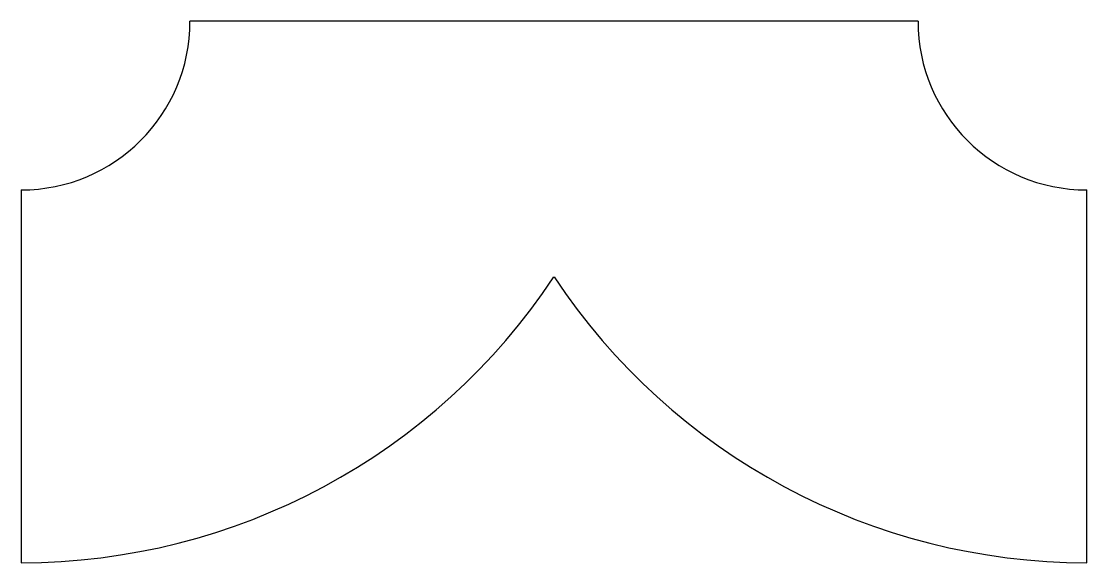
# Model space of a CAD drawing. Header units: millimetres. Extents: x -300 to 300, y -305 to 0.
import ezdxf

# ---------------------------------------------------------------- set-up
doc = ezdxf.new("R2010")
doc.units = ezdxf.units.MM

msp = doc.modelspace()

# ---------------------------------------------------------------- linework, layer by layer
for p, q in [((205, 0), (-205, 0)), ((-300, -95), (-300, -305)), ((300, -305), (300, -95))]:
    msp.add_line(p, q)
for centre, radius, start, end in [((-300, 0), 95, 270, 0), ((300, 0), 95, 180, 270), ((-300, 55), 360, 270, 326.44269), ((300, 55), 360, 213.55731, 270)]:
    msp.add_arc(centre, radius, start, end)

doc.saveas('drawing.dxf')
